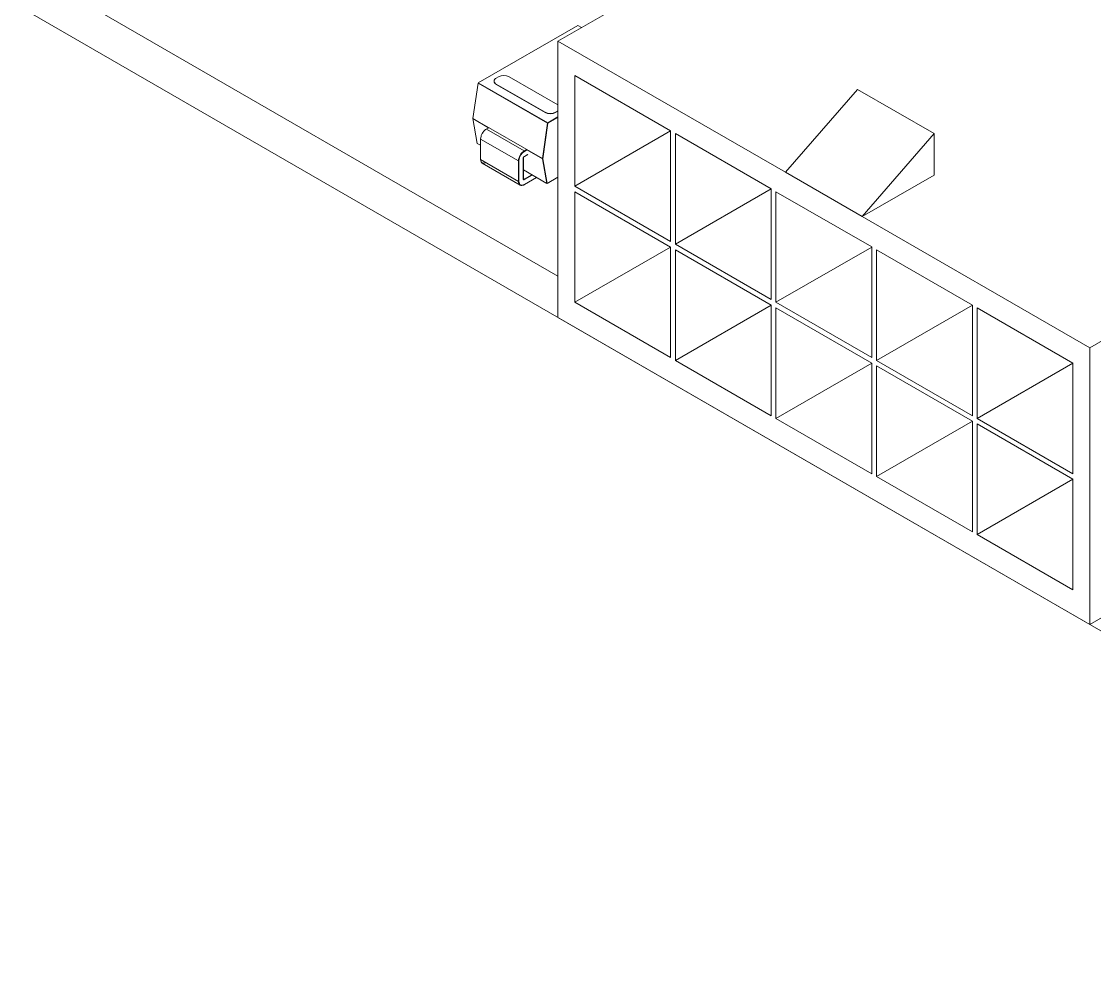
# Model space of a CAD drawing. Header units: millimetres. Extents: x -37 to 256, y 6 to 200.
# Drawn here: x 15.7 to 31.54, y 153.05 to 167.13 of the extents above; entities that cross this region are included whole.
import ezdxf

# ---------------------------------------------------------------- set-up
doc = ezdxf.new("R2010")
doc.units = ezdxf.units.MM

msp = doc.modelspace()

# ---------------------------------------------------------------- linework, layer by layer
at = {"color": 7, "linetype": 'Continuous', "lineweight": 15}
for p, q in [((28.15, 169.457), (23.624, 166.845)), ((15.705, 167.946), (23.624, 163.374)), ((15.705, 167.334), (40.453, 153.047)), ((23.916, 167.076), (22.448, 166.229)), ((23.971, 167.045), (23.916, 167.076)), ((23.624, 166.845), (26.983, 164.906)), ((23.624, 166.845), (23.624, 162.762)), ((23.872, 166.335), (23.872, 164.701)), ((25.286, 165.518), (23.872, 166.335)), ((22.445, 166.223), (22.369, 165.7)), ((22.445, 166.223), (23.47, 165.631)), ((22.448, 166.229), (23.473, 165.637)), ((22.68, 166.253), (22.68, 166.25)), ((22.747, 166.318), (22.713, 166.298)), ((22.713, 166.208), (23.433, 165.792)), ((22.713, 166.208), (22.713, 166.205)), ((22.713, 166.205), (23.433, 165.789)), ((23.624, 165.902), (22.904, 166.318)), ((28.044, 166.131), (26.983, 164.906)), ((29.175, 165.477), (28.044, 166.131)), ((22.369, 165.703), (22.369, 165.699)), ((22.369, 165.7), (23.395, 165.108)), ((22.369, 165.699), (22.432, 165.334)), ((22.369, 165.699), (22.601, 165.565)), ((23.433, 165.792), (23.433, 165.789)), ((23.473, 165.637), (23.624, 165.724)), ((23.477, 165.631), (23.624, 165.716)), ((23.589, 165.792), (23.624, 165.812)), ((23.589, 165.789), (23.624, 165.809)), ((23.589, 165.789), (23.589, 165.792)), ((23.624, 165.812), (23.624, 165.809)), ((22.6, 165.565), (22.565, 165.544)), ((22.567, 165.544), (23.126, 165.222)), ((23.395, 165.108), (23.47, 165.631)), ((23.477, 165.631), (23.402, 165.107)), ((22.481, 165.399), (22.481, 165.097)), ((22.482, 165.397), (23.041, 165.075)), ((22.482, 165.397), (22.482, 165.095)), ((25.286, 165.518), (23.872, 164.701)), ((25.286, 163.885), (25.286, 165.518)), ((25.357, 165.477), (25.357, 163.844)), ((26.771, 164.661), (25.357, 165.477)), ((28.114, 164.253), (29.175, 165.477)), ((29.175, 165.477), (29.175, 164.865)), ((22.432, 165.334), (22.481, 165.306)), ((23.163, 165.24), (23.395, 165.107)), ((23.041, 164.773), (22.482, 165.095)), ((23.041, 164.773), (23.041, 165.075)), ((23.048, 165.075), (23.048, 164.773)), ((23.112, 164.809), (23.112, 165.111)), ((23.113, 164.811), (23.113, 165.113)), ((23.128, 165.14), (23.176, 165.167)), ((23.402, 165.107), (23.394, 165.107)), ((23.458, 164.743), (23.395, 165.107)), ((23.402, 165.107), (23.465, 164.743)), ((22.507, 165.04), (23.066, 164.717)), ((23.113, 164.941), (23.458, 164.743)), ((26.983, 164.906), (28.114, 164.253)), ((31.473, 162.314), (35.999, 164.926)), ((23.237, 164.87), (23.126, 164.805)), ((23.244, 164.866), (23.129, 164.799)), ((23.129, 164.726), (23.308, 164.829)), ((23.465, 164.743), (23.624, 164.836)), ((28.114, 164.253), (29.175, 164.865)), ((23.872, 164.701), (25.286, 163.885)), ((25.286, 163.803), (23.872, 164.62)), ((23.872, 164.62), (23.872, 162.987)), ((26.771, 164.661), (25.357, 163.844)), ((26.771, 163.028), (26.771, 164.661)), ((28.256, 163.804), (26.842, 164.62)), ((26.842, 164.62), (26.842, 162.987)), ((28.114, 164.253), (31.473, 162.314)), ((25.286, 163.803), (23.872, 162.987)), ((25.286, 162.17), (25.286, 163.803)), ((25.357, 163.844), (26.771, 163.028)), ((28.256, 163.803), (26.842, 162.987)), ((28.256, 162.171), (28.256, 163.804)), ((26.771, 162.946), (25.357, 163.763)), ((25.357, 163.763), (25.357, 162.129)), ((29.741, 162.946), (28.327, 163.763)), ((28.327, 163.763), (28.327, 162.13)), ((23.872, 162.987), (25.286, 162.17)), ((26.771, 162.946), (25.357, 162.129)), ((26.771, 161.313), (26.771, 162.946)), ((26.842, 162.987), (28.256, 162.171)), ((28.256, 162.089), (26.842, 162.905)), ((26.842, 162.905), (26.842, 161.272)), ((29.741, 162.946), (28.327, 162.13)), ((29.741, 161.313), (29.741, 162.946)), ((31.226, 162.089), (29.811, 162.906)), ((29.811, 162.906), (29.811, 161.273)), ((23.624, 162.762), (31.473, 158.231)), ((31.473, 162.314), (31.473, 158.231)), ((25.357, 162.129), (26.771, 161.313)), ((28.256, 162.089), (26.842, 161.272)), ((28.256, 160.456), (28.256, 162.089)), ((28.327, 162.13), (29.741, 161.313)), ((29.741, 161.232), (28.327, 162.048)), ((28.327, 162.048), (28.327, 160.415)), ((31.226, 162.089), (29.811, 161.273)), ((31.226, 160.456), (31.226, 162.089)), ((26.842, 161.272), (28.256, 160.456)), ((29.811, 161.273), (31.226, 160.456)), ((29.741, 161.231), (28.327, 160.415)), ((29.741, 159.599), (29.741, 161.232)), ((31.226, 160.374), (29.811, 161.191)), ((29.811, 161.191), (29.811, 159.558)), ((28.327, 160.415), (29.741, 159.599)), ((31.226, 160.374), (29.811, 159.558)), ((31.226, 158.741), (31.226, 160.374)), ((29.811, 159.558), (31.226, 158.741)), ((31.473, 158.231), (33.112, 159.177))]:
    msp.add_line(p, q, dxfattribs=at)
at = {"color": 8, "linetype": 'Continuous', "lineweight": 15}
for p, q in [((22.567, 165.544), (22.602, 165.565)), ((23.161, 165.242), (23.126, 165.222)), ((23.165, 165.236), (23.129, 165.216)), ((23.168, 165.238), (23.168, 165.238)), ((23.177, 165.169), (23.129, 165.142)), ((23.126, 164.805), (23.113, 164.813))]:
    msp.add_line(p, q, dxfattribs=at)
at = {"color": 7, "linetype": 'Continuous', "lineweight": 15}
for centre, radius, start, end in [((22.825, 166.167), 0.17, 62.6097, 117.3903), ((22.736, 166.256), 0.0556, 185.6948, 245.6253), ((22.73, 166.253), 0.0483, 110.7834, 249.2166), ((23.511, 165.943), 0.17, 242.6097, 297.3903), ((23.511, 165.94), 0.17, 242.6097, 297.3903), ((22.566, 165.542), 0.00252, 125.698, 185.6204), ((22.483, 165.399), 0.00251, 114.3747, 174.3052), ((23.122, 165.215), 0.00768, 2.6055, 57.3945), ((22.483, 165.097), 0.00251, 185.6948, 245.6253), ((23.044, 165.081), 0.00769, 242.6097, 297.3903), ((23.111, 165.114), 0.00238, 292.6151, 357.1915), ((23.127, 165.142), 0.00238, 302.8088, 7.3798), ((23.044, 164.779), 0.00769, 242.6097, 297.3903), ((23.111, 164.812), 0.00251, 294.3747, 354.3052), ((23.122, 164.799), 0.00768, 2.6055, 57.3945), ((23.127, 164.725), 0.00218, 230.7967, 9.214)]:
    msp.add_arc(centre, radius, start, end, dxfattribs=at)
at = {"color": 8, "linetype": 'Continuous', "lineweight": 15}
for centre, start, end in [((22.566, 165.542), 54.3818, 114.314), ((22.483, 165.399), 185.6948, 245.6253)]:
    msp.add_arc(centre, 0.00251, start, end, dxfattribs=at)
at = {"color": 7, "linetype": 'Continuous', "lineweight": 15}
for points in [[(22.567, 165.544), (22.556, 165.536), (22.534, 165.52), (22.506, 165.482), (22.486, 165.438), (22.484, 165.411), (22.482, 165.397)], [(23.041, 165.075), (23.042, 165.088), (23.045, 165.115), (23.064, 165.159), (23.092, 165.198), (23.115, 165.214), (23.126, 165.222)], [(23.126, 164.724), (23.115, 164.719), (23.092, 164.709), (23.064, 164.715), (23.045, 164.736), (23.042, 164.76), (23.041, 164.773)], [(23.112, 164.813), (23.112, 164.811), (23.112, 164.807), (23.116, 164.804), (23.12, 164.803), (23.124, 164.804), (23.126, 164.805)]]:
    msp.add_open_spline(points, degree=3, dxfattribs=at)
for points, knots in [([(22.482, 165.401), (22.484, 165.414), (22.486, 165.44), (22.505, 165.482), (22.527, 165.513), (22.548, 165.532), (22.558, 165.539), (22.564, 165.542)], [0, 0, 0, 0, 0.24965, 0.499343, 0.749036, 0.874878, 1, 1, 1, 1]), ([(23.129, 165.216), (23.119, 165.208), (23.097, 165.193), (23.07, 165.156), (23.055, 165.121), (23.049, 165.094), (23.048, 165.081), (23.048, 165.075)], [0, 0, 0, 0, 0.24965, 0.499343, 0.749036, 0.874879, 1, 1, 1, 1]), ([(22.564, 165.052), (22.553, 165.047), (22.532, 165.038), (22.505, 165.044), (22.49, 165.061), (22.483, 165.081), (22.483, 165.093), (22.482, 165.099)], [0, 0, 0, 0, 0.24965, 0.499343, 0.749036, 0.874878, 1, 1, 1, 1]), ([(22.482, 165.095), (22.484, 165.083), (22.487, 165.06), (22.498, 165.042), (22.507, 165.04), (22.507, 165.04)], [0, 0, 0, 0, 0.499949, 0.999898, 1, 1, 1, 1]), ([(23.129, 165.142), (23.128, 165.141), (23.126, 165.14), (23.122, 165.137), (23.119, 165.133), (23.116, 165.127), (23.113, 165.121), (23.112, 165.115), (23.112, 165.113), (23.112, 165.111)], [0, 0, 0, 0, 0.127349, 0.249677, 0.372433, 0.501009, 0.754646, 0.875927, 1, 1, 1, 1]), ([(23.113, 165.113), (23.113, 165.115), (23.113, 165.117), (23.114, 165.122), (23.117, 165.129), (23.121, 165.134), (23.125, 165.138), (23.127, 165.139), (23.128, 165.14)], [0, 0, 0, 0, 0.12629, 0.251201, 0.500002, 0.748802, 0.873712, 1, 1, 1, 1]), ([(23.048, 164.773), (23.049, 164.761), (23.052, 164.738), (23.07, 164.717), (23.093, 164.713), (23.113, 164.717), (23.124, 164.723), (23.129, 164.726)], [0, 0, 0, 0, 0.24965, 0.499343, 0.749036, 0.874879, 1, 1, 1, 1]), ([(23.129, 164.799), (23.128, 164.798), (23.126, 164.797), (23.121, 164.796), (23.117, 164.797), (23.114, 164.8), (23.113, 164.802), (23.112, 164.805), (23.112, 164.808), (23.112, 164.809)], [0, 0, 0, 0, 0.124073, 0.245354, 0.498991, 0.627567, 0.750323, 0.872651, 1, 1, 1, 1])]:
    msp.add_open_spline(points, degree=3, knots=knots, dxfattribs=at)

doc.saveas('drawing.dxf')
